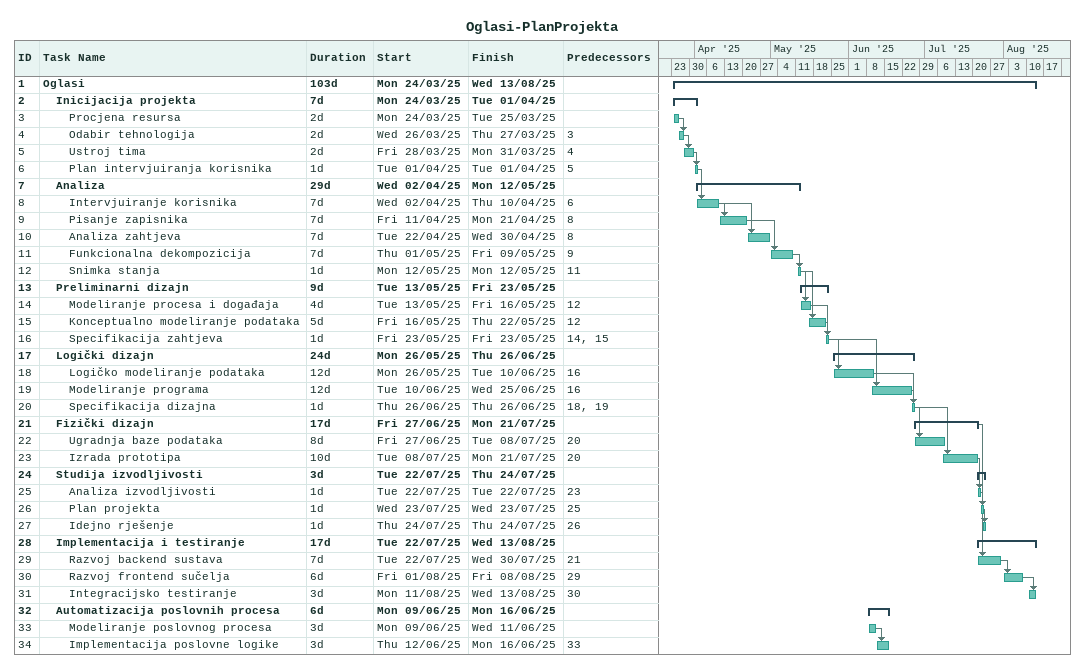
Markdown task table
Oglasi-PlanProjekta

| ID | Level | Task | Duration | Start | Finish | Predecessors |
|---|---|---|---|---|---|---|
| 1 | 1 | **Oglasi** | 103d | 2025-03-24 | 2025-08-13 |  |
| 2 | 2 | **Inicijacija projekta** | 7d | 2025-03-24 | 2025-04-01 |  |
| 3 | 3 | Procjena resursa | 2d | 2025-03-24 | 2025-03-25 |  |
| 4 | 3 | Odabir tehnologija | 2d | 2025-03-26 | 2025-03-27 | 3 |
| 5 | 3 | Ustroj tima | 2d | 2025-03-28 | 2025-03-31 | 4 |
| 6 | 3 | Plan intervjuiranja korisnika | 1d | 2025-04-01 | 2025-04-01 | 5 |
| 7 | 2 | **Analiza** | 29d | 2025-04-02 | 2025-05-12 |  |
| 8 | 3 | Intervjuiranje korisnika | 7d | 2025-04-02 | 2025-04-10 | 6 |
| 9 | 3 | Pisanje zapisnika | 7d | 2025-04-11 | 2025-04-21 | 8 |
| 10 | 3 | Analiza zahtjeva | 7d | 2025-04-22 | 2025-04-30 | 8 |
| 11 | 3 | Funkcionalna dekompozicija | 7d | 2025-05-01 | 2025-05-09 | 9 |
| 12 | 3 | Snimka stanja | 1d | 2025-05-12 | 2025-05-12 | 11 |
| 13 | 2 | **Preliminarni dizajn** | 9d | 2025-05-13 | 2025-05-23 |  |
| 14 | 3 | Modeliranje procesa i događaja | 4d | 2025-05-13 | 2025-05-16 | 12 |
| 15 | 3 | Konceptualno modeliranje podataka | 5d | 2025-05-16 | 2025-05-22 | 12 |
| 16 | 3 | Specifikacija zahtjeva | 1d | 2025-05-23 | 2025-05-23 | 14, 15 |
| 17 | 2 | **Logički dizajn** | 24d | 2025-05-26 | 2025-06-26 |  |
| 18 | 3 | Logičko modeliranje podataka | 12d | 2025-05-26 | 2025-06-10 | 16 |
| 19 | 3 | Modeliranje programa | 12d | 2025-06-10 | 2025-06-25 | 16 |
| 20 | 3 | Specifikacija dizajna | 1d | 2025-06-26 | 2025-06-26 | 18, 19 |
| 21 | 2 | **Fizički dizajn** | 17d | 2025-06-27 | 2025-07-21 |  |
| 22 | 3 | Ugradnja baze podataka | 8d | 2025-06-27 | 2025-07-08 | 20 |
| 23 | 3 | Izrada prototipa | 10d | 2025-07-08 | 2025-07-21 | 20 |
| 24 | 2 | **Studija izvodljivosti** | 3d | 2025-07-22 | 2025-07-24 |  |
| 25 | 3 | Analiza izvodljivosti | 1d | 2025-07-22 | 2025-07-22 | 23 |
| 26 | 3 | Plan projekta | 1d | 2025-07-23 | 2025-07-23 | 25 |
| 27 | 3 | Idejno rješenje | 1d | 2025-07-24 | 2025-07-24 | 26 |
| 28 | 2 | **Implementacija i testiranje** | 17d | 2025-07-22 | 2025-08-13 |  |
| 29 | 3 | Razvoj backend sustava | 7d | 2025-07-22 | 2025-07-30 | 21 |
| 30 | 3 | Razvoj frontend sučelja | 6d | 2025-08-01 | 2025-08-08 | 29 |
| 31 | 3 | Integracijsko testiranje | 3d | 2025-08-11 | 2025-08-13 | 30 |
| 32 | 2 | **Automatizacija poslovnih procesa** | 6d | 2025-06-09 | 2025-06-16 |  |
| 33 | 3 | Modeliranje poslovnog procesa | 3d | 2025-06-09 | 2025-06-11 |  |
| 34 | 3 | Implementacija poslovne logike | 3d | 2025-06-12 | 2025-06-16 | 33 |
